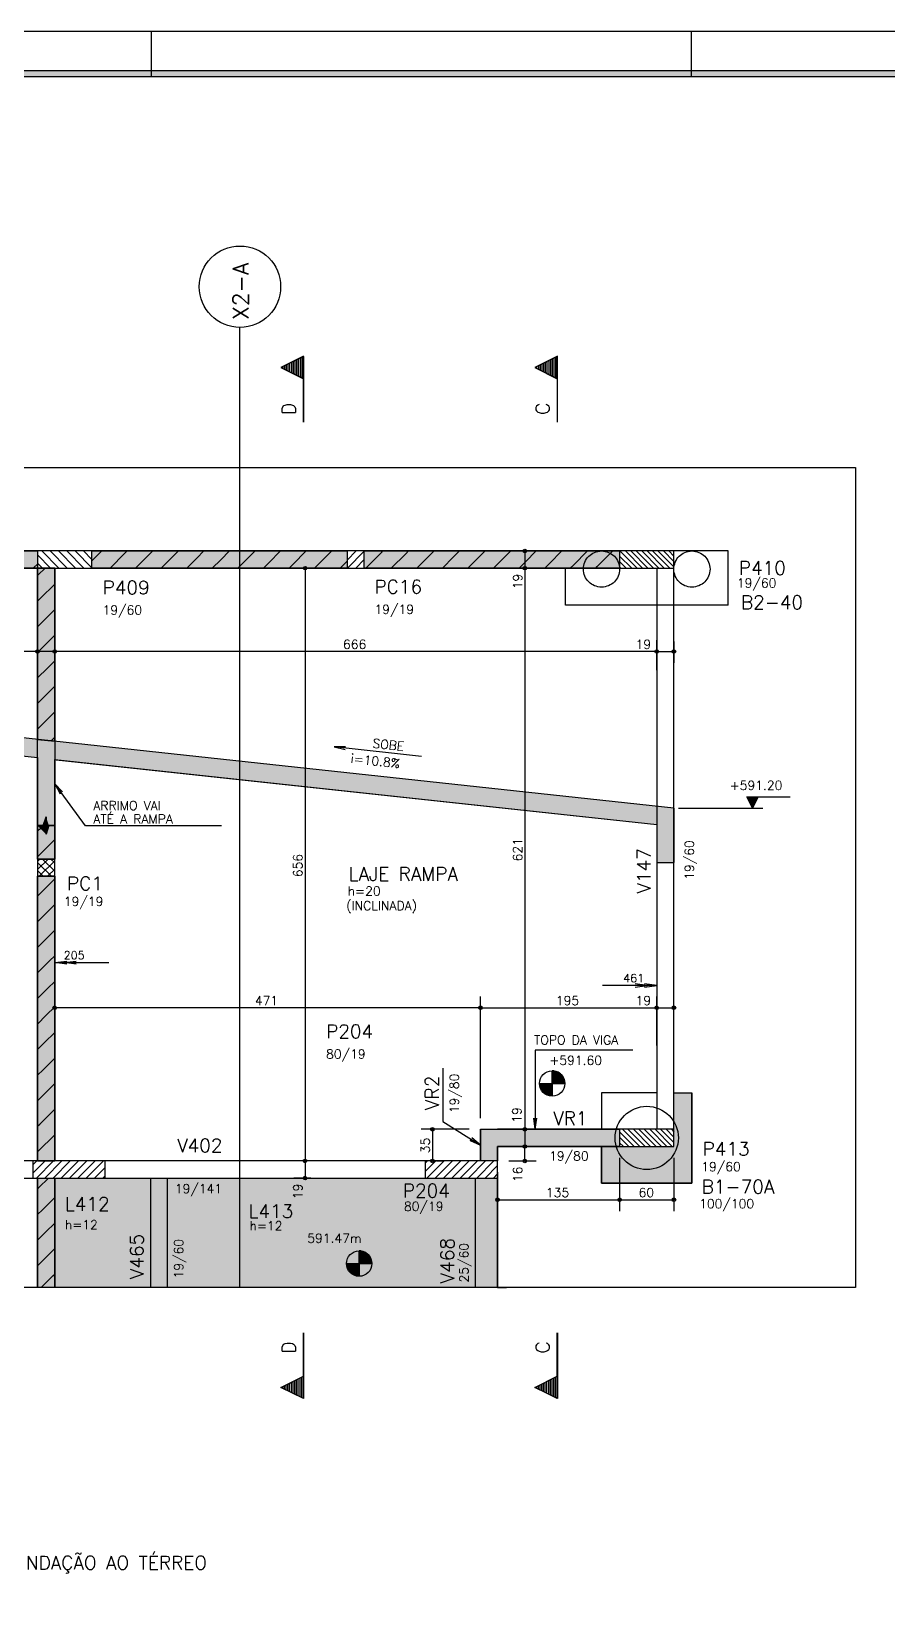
# Model space of a CAD drawing. Extents: x 0 to 119, y 0 to 84.
# Drawn here: x 18.36 to 37.29, y 49.07 to 84.1 of the extents above; entities that cross this region are included whole.
import ezdxf

# ---------------------------------------------------------------- set-up
doc = ezdxf.new("R2010")
doc.units = 0
doc.header["$LTSCALE"] = 100
doc.header["$MEASUREMENT"] = 0
for name, pattern in [('ESTILO_TQS_0001', [0.85, 0.7, -0.15]), ('ESTILO_TQS_0002', [0.3, 0.2, -0.1]), ('ESTILO_TQS_0004', [2.4, 1.5, 0.2, 0.15, -0.2, 0.15, -0.2])]:
    doc.linetypes.add(name, pattern=pattern)
for name, color, linetype in [('1', 1, 'CONTINUOUS'), ('11', 11, 'CONTINUOUS'), ('12', 12, 'CONTINUOUS'), ('13', 13, 'CONTINUOUS'), ('16', 7, 'CONTINUOUS'), ('19', 5, 'CONTINUOUS'), ('2', 2, 'CONTINUOUS'), ('20', 4, 'CONTINUOUS'), ('29', 7, 'CONTINUOUS'), ('4', 4, 'CONTINUOUS'), ('5', 5, 'CONTINUOUS'), ('6', 6, 'CONTINUOUS'), ('7', 7, 'CONTINUOUS'), ('8', 8, 'CONTINUOUS'), ('9', 9, 'CONTINUOUS')]:
    doc.layers.add(name, color=color, linetype=linetype)
doc.styles.get("Standard").update_dxf_attribs({"font": 'ROMANS.SHX'})

msp = doc.modelspace()

# ---------------------------------------------------------------- linework, layer by layer
at = {"layer": '1', "linetype": 'ESTILO_TQS_0002'}
for p, q in [((32.567648, 59.425677), (32.567648, 72.605677)), ((32.667648, 66.91349), (34.533676, 66.91349)), ((28.667648, 59.425677), (32.567648, 59.425677)), ((28.667648, 59.105677), (28.667648, 59.425677)), ((28.667648, 59.425677), (32.567648, 59.425677))]:
    msp.add_line(p, q, dxfattribs=at)
at = {"layer": '1', "linetype": 'Continuous'}
for points in [[(24.370608, 76.91291), (23.87958, 76.667397), (24.370608, 76.421882), (24.370608, 76.91291)], [(29.988078, 76.91291), (29.49705, 76.667397), (29.988078, 76.421882), (29.988078, 76.91291)], [(24.370608, 53.847751), (23.87958, 54.093264), (24.370608, 54.338779), (24.370608, 53.847751)], [(29.988078, 53.847751), (29.49705, 54.093264), (29.988078, 54.338779), (29.988078, 53.847751)]]:
    msp.add_lwpolyline(points, dxfattribs=at)
at = {"layer": '1', "linetype": 'ESTILO_TQS_0002'}
for points in [[(32.567648, 71.405677), (30.167648, 71.405677), (30.167648, 72.225677)], [(32.187648, 60.615677), (30.967648, 60.615677), (30.967648, 59.805677)]]:
    msp.add_lwpolyline(points, dxfattribs=at)
for centre, radius in [((30.967648, 72.205677), 0.4), ((32.967648, 72.205677), 0.4), ((31.967648, 59.615677), 0.7)]:
    msp.add_circle(centre, radius, dxfattribs=at)
at = {"layer": '11', "linetype": 'ESTILO_TQS_0004'}
msp.add_lwpolyline([(7.287692, 74.45715), (36.583661, 74.45715), (36.583661, 56.303511), (7.287692, 56.303511), (7.287692, 74.45715)], dxfattribs=at)
at = {"layer": '11', "linetype": 'Continuous'}
msp.add_lwpolyline([(28.287648, 59.105677), (28.287648, 59.805677), (31.367648, 59.805677), (31.367648, 59.425677), (28.667648, 59.425677), (28.667648, 59.105677), (28.287648, 59.105677)], dxfattribs=at)
for points in [[(28.667648, 59.425677), (28.667648, 59.105677), (28.287648, 59.805677)], [(28.667648, 59.425677), (28.287648, 59.805677), (31.367648, 59.805677)], [(28.287648, 59.805677), (28.667648, 59.105677), (28.287648, 59.105677)], [(28.667648, 59.425677), (31.367648, 59.805677), (31.367648, 59.425677)]]:
    msp.add_solid(points, dxfattribs=at)
at = {"layer": '12', "linetype": 'Continuous'}
for p, q in [((18.487648, 72.516995), (18.778966, 72.225677)), ((18.582814, 72.605677), (18.962814, 72.225677)), ((18.766662, 72.605677), (19.146662, 72.225677)), ((18.950509, 72.605677), (19.330509, 72.225677)), ((19.134357, 72.605677), (19.514357, 72.225677)), ((19.318205, 72.605677), (19.687648, 72.236234)), ((19.502053, 72.605677), (19.687648, 72.420082)), ((19.6859, 72.605677), (19.687648, 72.60393)), ((25.337648, 72.402675), (25.540649, 72.605677)), ((25.337648, 72.586523), (25.356801, 72.605677)), ((25.344497, 72.225677), (25.717648, 72.598827)), ((18.487648, 72.333147), (18.595118, 72.225677)), ((25.528345, 72.225677), (25.717648, 72.414979)), ((25.712193, 72.225677), (25.717648, 72.231132)), ((18.387648, 58.834155), (18.659169, 59.105677)), ((18.387648, 59.018003), (18.475321, 59.105677)), ((18.463016, 58.725677), (18.843016, 59.105677)), ((18.646864, 58.725677), (19.026864, 59.105677)), ((18.830712, 58.725677), (19.210712, 59.105677)), ((19.01456, 58.725677), (19.39456, 59.105677)), ((19.198408, 58.725677), (19.578408, 59.105677)), ((19.382255, 58.725677), (19.762255, 59.105677)), ((19.566103, 58.725677), (19.946103, 59.105677)), ((19.749951, 58.725677), (19.987648, 58.963373)), ((27.067648, 58.873311), (27.300014, 59.105677)), ((27.067648, 59.057158), (27.116166, 59.105677)), ((27.103861, 58.725677), (27.483861, 59.105677)), ((27.287709, 58.725677), (27.667709, 59.105677)), ((27.471557, 58.725677), (27.851557, 59.105677)), ((27.655405, 58.725677), (28.035405, 59.105677)), ((27.839252, 58.725677), (28.219252, 59.105677)), ((28.0231, 58.725677), (28.4031, 59.105677)), ((28.206948, 58.725677), (28.586948, 59.105677)), ((28.390796, 58.725677), (28.667648, 59.002528)), ((19.933799, 58.725677), (19.987648, 58.779526)), ((28.574643, 58.725677), (28.667648, 58.818681))]:
    msp.add_line(p, q, dxfattribs=at)
at = {"layer": '13', "linetype": 'Continuous'}
for p, q in [((18.487648, 65.552675), (18.720649, 65.785677)), ((18.487648, 65.736523), (18.536801, 65.785677)), ((18.487648, 65.714628), (18.796599, 65.405677)), ((18.487648, 65.53078), (18.612751, 65.405677)), ((18.524497, 65.405677), (18.867648, 65.748827)), ((18.600447, 65.785677), (18.867648, 65.518476)), ((18.708345, 65.405677), (18.867648, 65.564979)), ((18.784294, 65.785677), (18.867648, 65.702324))]:
    msp.add_line(p, q, dxfattribs=at)
at = {"layer": '16', "linetype": 'Continuous'}
msp.add_line((19.987648, 58.725677), (27.067648, 58.725677), dxfattribs=at)
at = {"layer": '19', "linetype": 'Continuous'}
msp.add_lwpolyline([(32.567648, 60.615677), (32.967648, 60.615677), (32.967648, 58.615677), (30.967648, 58.615677), (30.967648, 59.425677), (32.567648, 59.425677), (32.567648, 60.615677), (32.567648, 60.623799)], dxfattribs=at)
for points in [[(32.567648, 59.425677), (32.567648, 60.615677), (32.967648, 60.615677)], [(32.567648, 59.425677), (32.967648, 60.615677), (32.967648, 58.615677)], [(32.567648, 59.425677), (32.967648, 58.615677), (30.967648, 58.615677)], [(32.567648, 59.425677), (30.967648, 58.615677), (30.967648, 59.425677)]]:
    msp.add_solid(points, dxfattribs=at)
at = {"layer": '2', "linetype": 'Continuous'}
for p, q in [((21.000081, 84.099962), (21.000081, 83.099962)), ((32.950081, 84.099962), (32.950081, 83.099962)), ((28.15005, 72.605677), (28.15005, 72.605677)), ((28.40005, 72.605677), (29.52009, 72.605677)), ((29.27009, 72.605677), (29.27009, 72.225677)), ((25.087648, 72.225677), (24.157393, 72.225677)), ((24.407393, 72.225677), (24.407393, 59.105677)), ((25.337648, 72.225677), (25.337648, 72.225677)), ((28.251347, 72.225677), (28.251347, 72.225677)), ((28.501347, 72.225677), (29.52009, 72.225677)), ((29.87389, 72.225677), (29.02009, 72.225677)), ((29.27009, 72.225677), (29.27009, 59.805677)), ((30.12389, 72.225677), (30.12389, 72.225677)), ((32.567648, 70.848929), (32.567648, 70.848929)), ((18.487648, 70.246981), (18.487648, 70.630689)), ((18.487648, 70.246981), (18.487648, 70.630689)), ((18.867648, 70.193183), (18.867648, 70.630689)), ((18.867648, 70.193183), (18.867648, 70.630689)), ((32.187648, 70.630689), (32.187648, 70.630689)), ((32.187648, 69.966731), (32.187648, 70.630689)), ((32.567648, 70.598929), (32.567648, 70.130689)), ((18.487648, 70.380689), (12.567648, 70.380689)), ((18.867648, 70.380689), (18.487648, 70.380689)), ((32.187648, 70.380689), (18.867648, 70.380689)), ((32.187648, 70.380689), (32.567648, 70.380689)), ((32.187648, 70.380689), (32.187648, 70.130689)), ((18.487648, 69.996981), (18.487648, 69.996981)), ((18.487648, 69.996981), (18.487648, 69.996981)), ((18.867648, 69.943183), (18.867648, 69.943183)), ((18.867648, 69.943183), (18.867648, 69.943183)), ((32.187648, 69.716731), (32.187648, 69.716731)), ((34.182019, 67.16349), (35.142019, 67.16349)), ((34.307019, 66.91349), (34.182019, 67.16349)), ((34.420871, 67.141194), (34.193166, 67.141194)), ((34.409723, 67.118898), (34.204314, 67.118898)), ((34.398575, 67.096602), (34.215462, 67.096602)), ((34.387428, 67.074307), (34.22661, 67.074307)), ((34.37628, 67.052011), (34.237758, 67.052011)), ((34.365132, 67.029715), (34.248905, 67.029715)), ((34.353984, 67.007419), (34.260053, 67.00742)), ((34.342836, 66.985123), (34.271201, 66.985124)), ((34.331688, 66.962828), (34.282349, 66.962828)), ((34.32054, 66.940532), (34.293497, 66.940532)), ((34.307019, 66.91349), (34.432019, 67.16349)), ((18.867648, 60.545206), (18.867648, 62.745751)), ((28.287648, 60.055677), (28.287648, 62.745751)), ((28.287648, 60.055677), (28.287648, 62.745751)), ((32.187648, 61.658177), (32.187648, 62.745751)), ((32.187648, 61.658177), (32.187648, 62.745751)), ((32.567648, 62.448332), (32.567648, 62.745751)), ((28.287648, 62.495751), (18.867648, 62.495751)), ((28.287648, 62.495751), (32.187648, 62.495751)), ((32.187648, 62.495751), (32.567648, 62.495751)), ((32.567648, 62.198332), (32.567648, 62.198332)), ((32.187648, 61.408177), (32.187648, 61.408177)), ((32.187648, 61.408177), (32.187648, 61.408177)), ((29.87575, 61.10056), (29.87575, 60.53806)), ((29.87575, 60.53806), (29.87575, 61.10056)), ((29.87575, 61.086895), (29.962356, 61.086895)), ((29.87575, 61.069056), (30.005091, 61.069056)), ((29.87575, 61.051217), (30.034876, 61.051217)), ((29.87575, 61.033377), (30.05817, 61.033377)), ((29.87575, 61.015539), (30.077235, 61.015539)), ((29.87575, 60.9977), (30.093187, 60.9977)), ((29.87575, 60.979861), (30.106672, 60.979861)), ((29.87575, 60.962022), (30.118103, 60.962022)), ((29.5945, 60.81931), (30.157, 60.81931)), ((29.875749, 60.801472), (29.595188, 60.801472)), ((29.875749, 60.783633), (29.596772, 60.783633)), ((29.875749, 60.765794), (29.599637, 60.765794)), ((29.875749, 60.747955), (29.603701, 60.747955)), ((29.875749, 60.730117), (29.609018, 60.730117)), ((29.875749, 60.712277), (29.615662, 60.712277)), ((29.875749, 60.694439), (29.623741, 60.694439)), ((29.875749, 60.676599), (29.633397, 60.676599)), ((29.875749, 60.65876), (29.644827, 60.65876)), ((29.875749, 60.640921), (29.658313, 60.640921)), ((29.875749, 60.623083), (29.674265, 60.623083)), ((29.875749, 60.605243), (29.69333, 60.605243)), ((29.87575, 60.944183), (30.127759, 60.944183)), ((29.87575, 60.926344), (30.135838, 60.926344)), ((29.87575, 60.908505), (30.142482, 60.908505)), ((29.87575, 60.890666), (30.147798, 60.890666)), ((29.87575, 60.872827), (30.151861, 60.872827)), ((29.87575, 60.854988), (30.154728, 60.854988)), ((29.87575, 60.837149), (30.1564, 60.837149)), ((18.867648, 60.295206), (18.867648, 60.295206)), ((29.875749, 60.587405), (29.716623, 60.587405)), ((29.875749, 60.569566), (29.746409, 60.569566)), ((29.875749, 60.551726), (29.789145, 60.551726)), ((28.037648, 59.805677), (26.976289, 59.805677)), ((27.226289, 59.805677), (27.226289, 59.105677)), ((28.287648, 59.805677), (28.287648, 59.805677)), ((28.287648, 59.805677), (28.287648, 59.805677)), ((28.287648, 59.805677), (28.287648, 59.805677)), ((29.767648, 59.805677), (29.02009, 59.805677)), ((29.27009, 59.805677), (29.27009, 59.425677)), ((29.27009, 59.805677), (29.27009, 59.805677)), ((30.017648, 59.805677), (30.017648, 59.805677)), ((28.667648, 59.425677), (28.667648, 59.425677)), ((28.917648, 59.425677), (29.52009, 59.425677)), ((29.035486, 59.425677), (29.02009, 59.425677)), ((29.27009, 59.105677), (29.27009, 59.425677)), ((29.285486, 59.425677), (29.285486, 59.425677)), ((31.367648, 59.425677), (31.367648, 59.425677)), ((31.367648, 59.425677), (31.367648, 59.425677)), ((32.567648, 59.425677), (32.567648, 59.425677)), ((25.282669, 59.105677), (24.157393, 59.105677)), ((24.470031, 59.105677), (24.157393, 59.105677)), ((24.407393, 59.105677), (24.407393, 58.725677)), ((24.720031, 59.105677), (24.720031, 59.105677)), ((25.532669, 59.105677), (25.532669, 59.105677)), ((27.067648, 59.105677), (27.067648, 59.105677)), ((27.317648, 59.105677), (27.476289, 59.105677)), ((28.667648, 59.105677), (28.667648, 59.105677)), ((28.667648, 59.105677), (28.667648, 59.105677)), ((28.667648, 58.855677), (28.667648, 57.996874)), ((28.917648, 59.105677), (29.52009, 59.105677)), ((31.367648, 59.175677), (31.367648, 57.996874)), ((31.367648, 59.175677), (31.367648, 57.996874)), ((32.567648, 59.175677), (32.567648, 57.996874)), ((24.533934, 58.725677), (24.157393, 58.725677)), ((24.783934, 58.725677), (24.783934, 58.725677)), ((28.667648, 58.246874), (31.367648, 58.246874)), ((31.367648, 58.246874), (32.567648, 58.246874)), ((25.603978, 57.115499), (25.603978, 56.552999)), ((25.603978, 56.552999), (25.603978, 57.115499)), ((25.603978, 57.101834), (25.690583, 57.101834)), ((25.322728, 56.834249), (25.885228, 56.834249)), ((25.603977, 56.816411), (25.323416, 56.816411)), ((25.603977, 56.798572), (25.324999, 56.798572)), ((25.603977, 56.780733), (25.327865, 56.780733)), ((25.603977, 56.762894), (25.331929, 56.762894)), ((25.603978, 57.083995), (25.733318, 57.083995)), ((25.603978, 57.066156), (25.763104, 57.066156)), ((25.603978, 57.048316), (25.786397, 57.048316)), ((25.603978, 57.030478), (25.805462, 57.030478)), ((25.603978, 57.012639), (25.821415, 57.012639)), ((25.603978, 56.9948), (25.8349, 56.9948)), ((25.603978, 56.976961), (25.846331, 56.976961)), ((25.603978, 56.959122), (25.855986, 56.959122)), ((25.603978, 56.941283), (25.864065, 56.941283)), ((25.603978, 56.923444), (25.87071, 56.923444)), ((25.603978, 56.905606), (25.876026, 56.905606)), ((25.603978, 56.887766), (25.880089, 56.887766)), ((25.603978, 56.869927), (25.882956, 56.869927)), ((25.603978, 56.852088), (25.884628, 56.852088)), ((25.603977, 56.745056), (25.337245, 56.745056)), ((25.603977, 56.727216), (25.343889, 56.727216)), ((25.603977, 56.709378), (25.351968, 56.709378)), ((25.603977, 56.691538), (25.361624, 56.691538)), ((25.603977, 56.673699), (25.373055, 56.673699)), ((25.603977, 56.65586), (25.386541, 56.65586)), ((25.603977, 56.638022), (25.402493, 56.638022)), ((25.603977, 56.620182), (25.421558, 56.620182)), ((25.603977, 56.602344), (25.444851, 56.602344)), ((25.603977, 56.584505), (25.474636, 56.584505)), ((25.603977, 56.566666), (25.517373, 56.566666))]:
    msp.add_line(p, q, dxfattribs=at)
for points in [[(0.000081, -0.000038), (118.900081, -0.000038), (118.900081, 84.099962), (0.000081, 84.099962), (0.000081, -0.000038)], [(117.900081, 0.999962), (117.900081, 0.859962), (2.360081, 0.859962), (2.360081, 83.239962), (117.900081, 83.239962), (117.900081, 83.099962), (2.500081, 83.099962), (2.500081, 0.999962), (117.900081, 0.999962)], [(117.900081, 0.999962), (117.900081, 0.859962), (2.360081, 0.859962), (2.360081, 83.239962), (117.900081, 83.239962), (117.900081, 83.099962), (2.500081, 83.099962), (2.500081, 0.999962), (117.900081, 0.999962)], [(2.500081, 0.999962), (117.900081, 0.999962), (117.900081, 83.099962), (2.500081, 83.099962), (2.500081, 0.999962)], [(26.980668, 68.059751), (25.054075, 68.267826), (25.304007, 68.273654), (25.054075, 68.267826), (25.296999, 68.208768)], [(22.558408, 66.524657), (19.546807, 66.524657), (18.867648, 67.45276), (19.040354, 67.272005), (18.867648, 67.45276), (18.987687, 67.233464)], [(34.432019, 67.16349), (34.307019, 66.91349), (34.182019, 67.16349), (34.432019, 67.16349)], [(31.660931, 61.557072), (29.500419, 61.557072), (29.500419, 59.805677), (29.467787, 60.053538), (29.500419, 59.805677), (29.53305, 60.053538)], [(27.457677, 61.157859), (27.457677, 59.981387), (28.287648, 59.455677), (28.060796, 59.56074), (28.287648, 59.455677), (28.095718, 59.615873)], [(29.87575, 61.10056), (29.87575, 60.81931), (30.157, 60.81931), (30.1564, 60.837149), (30.154728, 60.854988), (30.151861, 60.872827), (30.147798, 60.890666), (30.142482, 60.908505), (30.135838, 60.926344), (30.127759, 60.944183), (30.118103, 60.962022), (30.106521, 60.979861), (30.092987, 60.9977), (30.077082, 61.015539), (30.057989, 61.033377), (30.034687, 61.051217), (30.004798, 61.069056), (29.961965, 61.086895), (29.930049, 61.095269), (29.909794, 61.098492), (29.889403, 61.100229), (29.87575, 61.10056)], [(25.603978, 57.115499), (25.603978, 56.834249), (25.885228, 56.834249), (25.884628, 56.852088), (25.882956, 56.869927), (25.880089, 56.887766), (25.876026, 56.905606), (25.87071, 56.923444), (25.864065, 56.941283), (25.855986, 56.959122), (25.846331, 56.976961), (25.834749, 56.9948), (25.821214, 57.012639), (25.805309, 57.030478), (25.786216, 57.048316), (25.762914, 57.066156), (25.733026, 57.083995), (25.690193, 57.101834), (25.658276, 57.110208), (25.638022, 57.113431), (25.61763, 57.115168), (25.603978, 57.115499)]]:
    msp.add_lwpolyline(points, dxfattribs=at)
for centre, radius in [((29.27009, 72.605677), 0.04), ((29.27009, 72.605677), 0.02), ((24.407393, 72.225677), 0.04), ((24.407393, 72.225677), 0.02), ((29.27009, 72.225677), 0.04), ((29.27009, 72.225677), 0.04), ((29.27009, 72.225677), 0.02), ((29.27009, 72.225677), 0.02), ((18.487648, 70.380689), 0.04), ((18.487648, 70.380689), 0.04), ((18.867648, 70.380689), 0.04), ((18.867648, 70.380689), 0.04), ((32.187648, 70.380689), 0.04), ((32.187648, 70.380689), 0.04), ((32.567648, 70.380689), 0.04), ((18.487648, 70.380689), 0.02), ((18.487648, 70.380689), 0.02), ((18.867648, 70.380689), 0.02), ((18.867648, 70.380689), 0.02), ((32.187648, 70.380689), 0.02), ((32.187648, 70.380689), 0.02), ((32.567648, 70.380689), 0.02), ((18.867648, 62.495751), 0.04), ((18.867648, 62.495751), 0.02), ((28.287648, 62.495751), 0.04), ((28.287648, 62.495751), 0.04), ((28.287648, 62.495751), 0.02), ((28.287648, 62.495751), 0.02), ((32.187648, 62.495751), 0.04), ((32.187648, 62.495751), 0.04), ((32.187648, 62.495751), 0.02), ((32.187648, 62.495751), 0.02), ((32.567648, 62.495751), 0.04), ((32.567648, 62.495751), 0.02), ((29.87575, 60.81931), 0.28125), ((27.226289, 59.805677), 0.04), ((27.226289, 59.805677), 0.02), ((29.27009, 59.805677), 0.04), ((29.27009, 59.805677), 0.04), ((29.27009, 59.805677), 0.02), ((29.27009, 59.805677), 0.02), ((29.27009, 59.425677), 0.04), ((29.27009, 59.425677), 0.04), ((29.27009, 59.425677), 0.02), ((29.27009, 59.425677), 0.02), ((24.407393, 59.105677), 0.04), ((24.407393, 59.105677), 0.04), ((24.407393, 59.105677), 0.02), ((24.407393, 59.105677), 0.02), ((27.226289, 59.105677), 0.04), ((27.226289, 59.105677), 0.02), ((29.27009, 59.105677), 0.04), ((29.27009, 59.105677), 0.02), ((24.407393, 58.725677), 0.04), ((24.407393, 58.725677), 0.02), ((28.667648, 58.246874), 0.04), ((28.667648, 58.246874), 0.02), ((31.367648, 58.246874), 0.04), ((31.367648, 58.246874), 0.04), ((31.367648, 58.246874), 0.02), ((31.367648, 58.246874), 0.02), ((32.567648, 58.246874), 0.04), ((32.567648, 58.246874), 0.02), ((25.603978, 56.834249), 0.28125)]:
    msp.add_circle(centre, radius, dxfattribs=at)
for points in [[(2.500081, 83.099962), (2.360081, 83.239962), (117.900081, 83.239962)], [(117.900081, 83.239962), (117.900081, 83.099962), (2.500081, 83.099962)]]:
    msp.add_solid(points, dxfattribs=at)
at = {"layer": '20', "linetype": 'ESTILO_TQS_0001'}
for p, q in [((19.087648, 72.415677), (19.087648, 72.415677)), ((19.087648, 72.415677), (19.087648, 72.415677)), ((19.087648, 72.415677), (19.087648, 72.415677)), ((19.087648, 72.415677), (19.087648, 72.415677)), ((25.527648, 72.415677), (25.527648, 72.415677)), ((25.527648, 72.415677), (25.527648, 72.415677)), ((25.527648, 72.415677), (25.527648, 72.415677)), ((25.527648, 72.415677), (25.527648, 72.415677)), ((31.967648, 72.415677), (31.967648, 72.415677)), ((31.967648, 72.415677), (31.967648, 72.415677)), ((31.967648, 72.415677), (31.967648, 72.415677)), ((31.967648, 72.415677), (31.967648, 72.415677)), ((18.677648, 65.595677), (18.677648, 65.595677)), ((18.677648, 65.595677), (18.677648, 65.595677)), ((18.677648, 65.595677), (18.677648, 65.595677)), ((18.677648, 65.595677), (18.677648, 65.595677)), ((31.967648, 59.615677), (31.967648, 59.615677)), ((31.967648, 59.615677), (31.967648, 59.615677)), ((31.967648, 59.615677), (31.967648, 59.615677)), ((31.967648, 59.615677), (31.967648, 59.615677)), ((19.187648, 58.915677), (19.187648, 58.915677)), ((19.187648, 58.915677), (19.187648, 58.915677)), ((19.187648, 58.915677), (19.187648, 58.915677)), ((19.187648, 58.915677), (19.187648, 58.915677)), ((27.867648, 58.915677), (27.867648, 58.915677)), ((27.867648, 58.915677), (27.867648, 58.915677)), ((27.867648, 58.915677), (27.867648, 58.915677)), ((27.867648, 58.915677), (27.867648, 58.915677)), ((27.867648, 58.915677), (27.867648, 58.915677)), ((27.867648, 58.915677), (27.867648, 58.915677)), ((27.867648, 58.915677), (27.867648, 58.915677)), ((27.867648, 58.915677), (27.867648, 58.915677))]:
    msp.add_line(p, q, dxfattribs=at)
at = {"layer": '20', "linetype": 'Continuous'}
msp.add_lwpolyline([(18.867648, 58.725677), (28.667648, 58.725677), (28.667648, 56.303511), (18.867648, 56.303511), (18.867648, 58.725677)], dxfattribs=at)
for points in [[(18.867648, 58.725677), (28.667648, 58.725677), (28.667648, 56.303511)], [(18.867648, 58.725677), (28.667648, 56.303511), (18.867648, 56.303511)], [(18.867648, 58.725677), (18.867648, 56.303511), (18.867648, 58.725677)]]:
    msp.add_solid(points, dxfattribs=at)
at = {"layer": '29', "linetype": 'Continuous'}
for p, q in [((19.687648, 72.386143), (19.893347, 72.591842)), ((19.893347, 72.591842), (19.907181, 72.605677)), ((20.092867, 72.225677), (20.423384, 72.556193)), ((20.423384, 72.556193), (20.472867, 72.605677)), ((20.658552, 72.225677), (20.953421, 72.520545)), ((20.953421, 72.520545), (21.038552, 72.605677)), ((21.483458, 72.484896), (21.604238, 72.605677)), ((22.013495, 72.449248), (22.169923, 72.605677)), ((22.543531, 72.413599), (22.735609, 72.605677)), ((23.073568, 72.377951), (23.301294, 72.605677)), ((23.603605, 72.342302), (23.866979, 72.605677)), ((24.133642, 72.306654), (24.432665, 72.605677)), ((24.663679, 72.271005), (24.99835, 72.605677)), ((25.749721, 72.225677), (26.103753, 72.579708)), ((26.103753, 72.579708), (26.129721, 72.605677)), ((26.315407, 72.225677), (26.63379, 72.54406)), ((26.63379, 72.54406), (26.695407, 72.605677)), ((27.163827, 72.508411), (27.261092, 72.605677)), ((27.693864, 72.472763), (27.826777, 72.605677)), ((28.223901, 72.437114), (28.392463, 72.605677)), ((28.753938, 72.401466), (28.958148, 72.605677)), ((29.283975, 72.365817), (29.523834, 72.605677)), ((29.814011, 72.330169), (30.089519, 72.605677)), ((30.344048, 72.29452), (30.655205, 72.605677)), ((30.874085, 72.258872), (31.22089, 72.605677)), ((18.395811, 72.225677), (18.40135, 72.231216)), ((18.40135, 72.231216), (18.487648, 72.317514)), ((18.502651, 72.07435), (18.653978, 72.225677)), ((21.224238, 72.225677), (21.483458, 72.484896)), ((21.789923, 72.225677), (22.013495, 72.449248)), ((22.355609, 72.225677), (22.543531, 72.413599)), ((22.921294, 72.225677), (23.073568, 72.377951)), ((23.486979, 72.225677), (23.603605, 72.342302)), ((24.052665, 72.225677), (24.133642, 72.306654)), ((24.61835, 72.225677), (24.663679, 72.271005)), ((25.184036, 72.225677), (25.193716, 72.235357)), ((25.193716, 72.235357), (25.337648, 72.379288)), ((26.881092, 72.225677), (27.163827, 72.508411)), ((27.446777, 72.225677), (27.693864, 72.472763)), ((28.012463, 72.225677), (28.223901, 72.437114)), ((28.578148, 72.225677), (28.753938, 72.401466)), ((29.143834, 72.225677), (29.283975, 72.365817)), ((29.709519, 72.225677), (29.814011, 72.330169)), ((30.275205, 72.225677), (30.344048, 72.29452)), ((30.84089, 72.225677), (30.874085, 72.258872)), ((18.487648, 72.059347), (18.502651, 72.07435)), ((18.55368, 71.559693), (18.867648, 71.873661)), ((18.487648, 71.493661), (18.55368, 71.559693)), ((18.604708, 71.045036), (18.867648, 71.307976)), ((18.487648, 70.927976), (18.604708, 71.045036)), ((18.487648, 70.36229), (18.655736, 70.530379)), ((18.655736, 70.530379), (18.867648, 70.74229)), ((18.706764, 70.015721), (18.867648, 70.176605)), ((18.487648, 69.796605), (18.706764, 70.015721)), ((18.487648, 69.230919), (18.757792, 69.501064)), ((18.757792, 69.501064), (18.867648, 69.610919)), ((18.80882, 68.986407), (18.867648, 69.045234)), ((18.487648, 68.665234), (18.80882, 68.986407)), ((18.789618, 68.401519), (18.859849, 68.47175)), ((18.859849, 68.47175), (18.867648, 68.479549)), ((18.614367, 66.529212), (18.677648, 66.592492)), ((18.487648, 66.402492), (18.530554, 66.445398)), ((18.530554, 66.445398), (18.551086, 66.465931)), ((18.551086, 66.465931), (18.614367, 66.529212)), ((18.804904, 66.154063), (18.867648, 66.216807)), ((18.487648, 65.836807), (18.721852, 66.071011)), ((18.721852, 66.071011), (18.757502, 66.106661)), ((18.757502, 66.106661), (18.804904, 66.154063)), ((18.487648, 64.963603), (18.863663, 65.339619)), ((18.863663, 65.339619), (18.867648, 65.343603)), ((18.487648, 64.397918), (18.827352, 64.737622)), ((18.827352, 64.737622), (18.867648, 64.777918)), ((18.487648, 63.832232), (18.791041, 64.135626)), ((18.791041, 64.135626), (18.867648, 64.212232)), ((18.487648, 63.266547), (18.75473, 63.53363)), ((18.75473, 63.53363), (18.867648, 63.646547)), ((18.71842, 62.931633), (18.867648, 63.080861)), ((18.487648, 62.700861), (18.71842, 62.931633)), ((18.682109, 62.329637), (18.867648, 62.515176)), ((18.487648, 62.135176), (18.682109, 62.329637)), ((18.487648, 61.56949), (18.645798, 61.727641)), ((18.645798, 61.727641), (18.867648, 61.94949)), ((18.609487, 61.125644), (18.867648, 61.383805)), ((18.487648, 61.003805), (18.609487, 61.125644)), ((18.573176, 60.523648), (18.867648, 60.81812)), ((18.487648, 60.43812), (18.573176, 60.523648)), ((18.536865, 59.921652), (18.867648, 60.252434)), ((18.487648, 59.872434), (18.536865, 59.921652)), ((18.500554, 59.319655), (18.867648, 59.686749)), ((18.487648, 59.306749), (18.500554, 59.319655)), ((18.852261, 59.105677), (18.867648, 59.121063)), ((18.487648, 58.482896), (18.520571, 58.51582)), ((18.520571, 58.51582), (18.730428, 58.725677)), ((18.597283, 58.026846), (18.867648, 58.297211)), ((18.487648, 57.917211), (18.597283, 58.026846)), ((18.487648, 57.351525), (18.673995, 57.537873)), ((18.673995, 57.537873), (18.867648, 57.731525)), ((18.750708, 57.0489), (18.867648, 57.16584)), ((18.487648, 56.78584), (18.750708, 57.0489)), ((18.571004, 56.303511), (18.82742, 56.559927)), ((18.82742, 56.559927), (18.867648, 56.600155))]:
    msp.add_line(p, q, dxfattribs=at)
for points in [[(12.567648, 72.605677), (18.487648, 72.605677), (18.487648, 72.225677), (12.567648, 72.225677), (12.567648, 72.605677)], [(19.687648, 72.605677), (25.337648, 72.605677), (25.337648, 72.225677), (19.687648, 72.225677), (19.687648, 72.605677)], [(25.717648, 72.605677), (31.367648, 72.605677), (31.367648, 72.225677), (25.717648, 72.225677), (25.717648, 72.605677)], [(18.487648, 72.225677), (18.487648, 68.434133), (18.867648, 68.393092), (18.867648, 72.225677), (18.487648, 72.225677)], [(18.487648, 66.529369), (18.487648, 65.785677), (18.867648, 65.785677), (18.867648, 66.529369), (18.740981, 66.529369), (18.677648, 66.339369), (18.677648, 66.719369), (18.614314, 66.529369), (18.487648, 66.529369)], [(18.487648, 59.105677), (18.867648, 59.105677), (18.867648, 65.405677), (18.487648, 65.405677), (18.487648, 59.105677)], [(18.487648, 58.725677), (18.867648, 58.725677), (18.867648, 56.303511), (18.487648, 56.303511), (18.487648, 58.725677)]]:
    msp.add_lwpolyline(points, dxfattribs=at)
for points in [[(12.567648, 72.605677), (18.487648, 72.605677), (18.487648, 72.225677)], [(12.567648, 72.605677), (18.487648, 72.225677), (12.567648, 72.225677)], [(19.687648, 72.605677), (25.337648, 72.605677), (25.337648, 72.225677)], [(19.687648, 72.605677), (25.337648, 72.225677), (19.687648, 72.225677)], [(19.687648, 72.605677), (19.687648, 72.225677), (19.687648, 72.605677)], [(25.717648, 72.605677), (31.367648, 72.605677), (31.367648, 72.225677)], [(25.717648, 72.605677), (31.367648, 72.225677), (25.717648, 72.225677)], [(25.717648, 72.605677), (25.717648, 72.225677), (25.717648, 72.605677)], [(18.487648, 72.225677), (18.487648, 68.434133), (18.867648, 68.393092)], [(18.487648, 72.225677), (18.867648, 68.393092), (18.867648, 72.225677)], [(18.487648, 72.225677), (18.867648, 72.225677), (18.487648, 72.225677)], [(18.677648, 66.339369), (18.677648, 66.719369), (18.614314, 66.529369)], [(18.677648, 66.339369), (18.614314, 66.529369), (18.487648, 66.529369)], [(18.677648, 66.339369), (18.487648, 66.529369), (18.867648, 65.785677)], [(18.867648, 65.785677), (18.487648, 66.529369), (18.487648, 65.785677)], [(18.677648, 66.339369), (18.867648, 65.785677), (18.740981, 66.529369)], [(18.740981, 66.529369), (18.867648, 65.785677), (18.867648, 66.529369)], [(18.487648, 59.105677), (18.867648, 59.105677), (18.867648, 65.405677)], [(18.487648, 59.105677), (18.867648, 65.405677), (18.487648, 65.405677)], [(18.487648, 59.105677), (18.487648, 65.405677), (18.487648, 59.105677)], [(18.487648, 58.725677), (18.867648, 58.725677), (18.867648, 56.303511)], [(18.487648, 58.725677), (18.867648, 56.303511), (18.487648, 56.303511)], [(18.487648, 58.725677), (18.487648, 56.303511), (18.487648, 58.725677)]]:
    msp.add_solid(points, dxfattribs=at)
at = {"layer": '4', "linetype": 'Continuous'}
for p, q in [((18.487648, 68.43413), (18.487648, 72.225677)), ((18.867648, 72.225677), (18.867648, 68.393092)), ((18.487648, 65.785677), (18.487648, 68.434133)), ((18.867648, 68.393082), (18.867648, 65.785677)), ((18.487648, 59.105677), (18.487648, 65.405677)), ((18.867648, 65.405677), (18.867648, 59.105677)), ((28.667648, 59.105677), (28.667648, 59.425677))]:
    msp.add_line(p, q, dxfattribs=at)
for points in [[(18.487648, 72.605677), (12.567648, 72.605677)], [(25.337648, 72.605677), (19.687648, 72.605677)], [(31.367648, 72.605677), (25.717648, 72.605677)], [(12.567648, 72.225677), (18.487648, 72.225677)], [(19.687648, 72.225677), (25.337648, 72.225677)], [(25.717648, 72.225677), (31.367648, 72.225677)], [(32.187648, 72.225677), (32.187648, 59.805677)], [(32.567648, 59.805677), (32.567648, 72.225677)], [(28.287648, 59.805677), (28.287648, 59.105677)], [(28.287648, 59.805677), (28.667648, 59.805677)], [(31.367648, 59.805677), (28.667648, 59.805677)], [(28.667648, 59.425677), (31.367648, 59.425677)], [(18.387648, 59.105677), (12.867648, 59.105677)], [(27.067648, 59.105677), (19.987648, 59.105677)], [(12.867648, 58.725677), (18.387648, 58.725677)], [(18.487648, 58.725677), (18.487648, 56.303511)], [(18.867648, 56.303511), (18.867648, 58.725677)], [(20.987648, 58.725677), (20.987648, 56.303511)], [(20.987648, 58.725677), (21.367648, 58.725677)], [(21.367648, 56.303511), (21.367648, 58.725677)], [(21.367648, 58.725677), (27.067648, 58.725677)], [(28.167648, 58.725677), (28.167648, 56.303511)], [(28.667648, 56.303511), (28.667648, 58.725677)]]:
    msp.add_lwpolyline(points, dxfattribs=at)
at = {"layer": '5', "linetype": 'Continuous'}
for p, q in [((24.372695, 76.916296), (23.874897, 76.667397)), ((24.370609, 76.912911), (23.879579, 76.667397)), ((23.989774, 76.722493), (23.989774, 76.612301)), ((24.028066, 76.741638), (24.028066, 76.593155)), ((24.066358, 76.760783), (24.066358, 76.574009)), ((24.104877, 76.780044), (24.104652, 76.554862)), ((24.142942, 76.799074), (24.142942, 76.535717)), ((24.181234, 76.81822), (24.181234, 76.516571)), ((24.219527, 76.837368), (24.219527, 76.497424)), ((24.257819, 76.856514), (24.257819, 76.478278)), ((24.296111, 76.87566), (24.296111, 76.459131)), ((24.334403, 76.894807), (24.334403, 76.439985)), ((24.370608, 76.912911), (24.370608, 75.45715)), ((24.372695, 75.45715), (24.372695, 76.916296)), ((29.990165, 76.916296), (29.492366, 76.667397)), ((29.988079, 76.912911), (29.497049, 76.667397)), ((29.607244, 76.722493), (29.607244, 76.612301)), ((29.645535, 76.741638), (29.645535, 76.593155)), ((29.683828, 76.760783), (29.683828, 76.574009)), ((29.722346, 76.780044), (29.722122, 76.554862)), ((29.760412, 76.799074), (29.760412, 76.535717)), ((29.798703, 76.81822), (29.798703, 76.516571)), ((29.836997, 76.837368), (29.836997, 76.497424)), ((29.875289, 76.856514), (29.875289, 76.478278)), ((29.913581, 76.87566), (29.913581, 76.459131)), ((29.951873, 76.894807), (29.951873, 76.439985)), ((29.988078, 76.912911), (29.988078, 75.45715)), ((29.990165, 75.45715), (29.990165, 76.916296)), ((23.874897, 76.667397), (24.370609, 76.419541)), ((23.87958, 76.667397), (24.370608, 76.421882)), ((23.913188, 76.684201), (23.913188, 76.650593)), ((23.951481, 76.703347), (23.951481, 76.631447)), ((29.492366, 76.667397), (29.988079, 76.419541)), ((29.49705, 76.667397), (29.988078, 76.421882)), ((29.530658, 76.684201), (29.530658, 76.650593)), ((29.56895, 76.703347), (29.56895, 76.631447)), ((24.370608, 53.84775), (24.370608, 55.303511)), ((24.372695, 55.303511), (24.372695, 53.844365)), ((29.988078, 53.84775), (29.988078, 55.303511)), ((29.990165, 55.303511), (29.990165, 53.844365)), ((23.874897, 54.093264), (24.370609, 54.34112)), ((23.87958, 54.093264), (24.370608, 54.338779)), ((24.296111, 53.885001), (24.296111, 54.30153)), ((24.334403, 53.865854), (24.334403, 54.320676)), ((29.492366, 54.093264), (29.988079, 54.34112)), ((29.49705, 54.093264), (29.988078, 54.338779)), ((29.913581, 53.885001), (29.913581, 54.30153)), ((29.951873, 53.865854), (29.951873, 54.320676)), ((24.372695, 53.844365), (23.874897, 54.093264)), ((24.370609, 53.84775), (23.879579, 54.093264)), ((23.913188, 54.07646), (23.913188, 54.110068)), ((23.951481, 54.057314), (23.951481, 54.129214)), ((23.989774, 54.038168), (23.989774, 54.14836)), ((24.028066, 54.019022), (24.028066, 54.167506)), ((24.066358, 53.999878), (24.066358, 54.186652)), ((24.104877, 53.980617), (24.104652, 54.205799)), ((24.142942, 53.961587), (24.142942, 54.224943)), ((24.181234, 53.942441), (24.181234, 54.244089)), ((24.219527, 53.923293), (24.219527, 54.263237)), ((24.257819, 53.904147), (24.257819, 54.282383)), ((29.990165, 53.844365), (29.492366, 54.093264)), ((29.988079, 53.84775), (29.497049, 54.093264)), ((29.530658, 54.07646), (29.530658, 54.110068)), ((29.56895, 54.057314), (29.56895, 54.129214)), ((29.607244, 54.038168), (29.607244, 54.14836)), ((29.645535, 54.019022), (29.645535, 54.167506)), ((29.683828, 53.999878), (29.683828, 54.186652)), ((29.722346, 53.980617), (29.722122, 54.205799)), ((29.760412, 53.961587), (29.760412, 54.224943)), ((29.798703, 53.942441), (29.798703, 54.244089)), ((29.836997, 53.923293), (29.836997, 54.263237)), ((29.875289, 53.904147), (29.875289, 54.282383))]:
    msp.add_line(p, q, dxfattribs=at)
at = {"layer": '6', "linetype": 'Continuous'}
msp.add_line((22.967692, 56.303511), (22.967692, 77.555679), dxfattribs=at)
for points in [[(18.867648, 67.990763), (32.187648, 66.552203), (32.187648, 65.71349), (32.567648, 65.71349), (32.567648, 66.91349), (32.567648, 65.71349), (32.567648, 66.91349), (12.567648, 69.07349), (7.287692, 69.07349), (7.287692, 68.83349), (12.187648, 68.83349), (12.187648, 67.87349), (12.567648, 67.87349), (12.567648, 68.671164), (18.487648, 68.031796), (18.487648, 66.529369), (18.614314, 66.529369), (18.677648, 66.719369), (18.677648, 66.339369), (18.740981, 66.529369), (18.867648, 66.529369), (18.867648, 67.990763)], [(18.903732, 67.986859), (32.187648, 66.552203), (32.187648, 65.71349), (32.567648, 65.71349), (32.567648, 66.91349), (32.567648, 65.71349), (32.567648, 66.91349), (12.567648, 69.07349), (7.287692, 69.07349), (7.287692, 68.83349), (12.187648, 68.83349), (12.187648, 67.87349), (12.567648, 67.87349), (12.567648, 68.671164), (18.487648, 68.031796), (18.487648, 66.529369), (18.614314, 66.529369), (18.677648, 66.719369), (18.677648, 66.339369), (18.740981, 66.529369), (18.867648, 66.529369), (18.867648, 67.990763)]]:
    msp.add_lwpolyline(points, dxfattribs=at)
msp.add_circle((22.967692, 78.455679), 0.9, dxfattribs=at)
for points in [[(12.567648, 68.671164), (18.487648, 68.031796), (12.567648, 69.07349)], [(12.567648, 69.07349), (18.487648, 68.031796), (32.567648, 66.91349)], [(32.567648, 66.91349), (18.487648, 68.031796), (18.867648, 67.990763)], [(18.867648, 67.990763), (18.487648, 68.031796), (18.614314, 66.529369)], [(18.487648, 68.031796), (18.487648, 66.529369), (18.614314, 66.529369)], [(18.867648, 67.990763), (18.614314, 66.529369), (18.677648, 66.719369)], [(18.867648, 67.990763), (18.677648, 66.719369), (18.740981, 66.529369)], [(18.867648, 67.990763), (18.740981, 66.529369), (18.867648, 66.529369)], [(32.187648, 66.552203), (32.567648, 66.91349), (18.867648, 67.990763)], [(32.567648, 65.71349), (32.567648, 66.91349), (32.187648, 66.552203)], [(18.677648, 66.719369), (18.677648, 66.339369), (18.740981, 66.529369)], [(32.187648, 65.71349), (32.567648, 65.71349), (32.187648, 66.552203)]]:
    msp.add_solid(points, dxfattribs=at)
at = {"layer": '7', "linetype": 'Continuous'}
for p, q in [((31.374376, 72.605677), (31.754376, 72.225677)), ((31.494584, 72.605677), (31.874584, 72.225677)), ((31.614792, 72.605677), (31.994792, 72.225677)), ((31.735, 72.605677), (32.115, 72.225677)), ((31.855208, 72.605677), (32.235208, 72.225677)), ((31.975416, 72.605677), (32.355416, 72.225677)), ((32.095624, 72.605677), (32.475624, 72.225677)), ((32.215833, 72.605677), (32.567648, 72.253862)), ((32.336041, 72.605677), (32.567648, 72.37407)), ((32.456249, 72.605677), (32.567648, 72.494278)), ((33.767648, 72.605677), (32.567648, 72.605677)), ((33.767648, 71.405677), (33.767648, 72.605677)), ((31.367648, 72.492196), (31.634167, 72.225677)), ((31.367648, 72.371988), (31.513959, 72.225677)), ((31.367648, 72.25178), (31.393751, 72.225677)), ((33.767648, 71.405677), (32.567648, 71.405677)), ((32.567648, 60.615677), (32.967648, 60.615677)), ((32.967648, 58.615677), (32.967648, 60.615677)), ((31.367648, 59.750132), (31.692103, 59.425677)), ((31.367648, 59.629924), (31.571895, 59.425677)), ((31.432311, 59.805677), (31.812311, 59.425677)), ((31.55252, 59.805677), (31.93252, 59.425677)), ((31.672728, 59.805677), (32.052728, 59.425677)), ((31.792936, 59.805677), (32.172936, 59.425677)), ((31.913144, 59.805677), (32.293144, 59.425677)), ((32.033352, 59.805677), (32.413352, 59.425677)), ((32.15356, 59.805677), (32.53356, 59.425677)), ((32.273768, 59.805677), (32.567648, 59.511798)), ((32.393977, 59.805677), (32.567648, 59.632006)), ((32.514185, 59.805677), (32.567648, 59.752214)), ((30.967648, 59.425677), (30.967648, 58.615677)), ((31.367648, 59.509716), (31.451687, 59.425677)), ((30.967648, 58.615677), (32.967648, 58.615677)), ((28.667648, 56.303511), (28.867648, 56.303511))]:
    msp.add_line(p, q, dxfattribs=at)
for points in [[(32.567648, 72.225677), (32.567648, 72.605677), (31.367648, 72.605677), (31.367648, 72.225677), (32.567648, 72.225677)], [(32.567648, 59.425677), (32.567648, 59.805677), (31.367648, 59.805677), (31.367648, 59.425677), (32.567648, 59.425677)]]:
    msp.add_lwpolyline(points, dxfattribs=at)
at = {"layer": '8', "linetype": 'Continuous'}
for p, q in [((18.867648, 63.494191), (20.067648, 63.494191)), ((32.187648, 62.98802), (30.987648, 62.98802))]:
    msp.add_line(p, q, dxfattribs=at)
for points in [[(19.687648, 72.225677), (19.687648, 72.605677), (18.487648, 72.605677), (18.487648, 72.225677), (19.687648, 72.225677)], [(25.337648, 72.225677), (25.717648, 72.225677), (25.717648, 72.605677), (25.337648, 72.605677), (25.337648, 72.225677)], [(19.134148, 63.459105), (18.867648, 63.494191), (19.134148, 63.529276)], [(19.34392, 63.459105), (19.07742, 63.494191), (19.34392, 63.529276)], [(31.711375, 62.952934), (31.977876, 62.98802), (31.711375, 63.023106)], [(31.921147, 62.952934), (32.187648, 62.98802), (31.921147, 63.023106)], [(18.387648, 58.725677), (19.987648, 58.725677), (19.987648, 59.105677), (18.387648, 59.105677), (18.387648, 58.725677)], [(27.067648, 58.725677), (28.667648, 58.725677), (28.667648, 59.105677), (27.067648, 59.105677), (27.067648, 58.725677)]]:
    msp.add_lwpolyline(points, dxfattribs=at)
at = {"layer": '9', "linetype": 'Continuous'}
msp.add_lwpolyline([(18.487648, 65.405677), (18.867648, 65.405677), (18.867648, 65.785677), (18.487648, 65.785677), (18.487648, 65.405677)], dxfattribs=at)

# ---------------------------------------------------------------- texts
at = {"layer": '2', "linetype": 'Continuous'}
for s, rotation, p in [('19', 90, (29.21009, 71.75901)), ('SOBE', -6.164, (25.892503, 68.253948)), ('i=10.8%', -6.164, (25.406019, 67.917461)), ('656', 90, (24.347393, 65.385677)), ('621', 90, (29.21009, 65.735677)), ('19/60', 90, (33.008569, 65.326834)), ('19/80', 90, (27.809782, 60.161915)), ('19', 90, (29.192795, 59.953018)), ('35', 90, (27.166289, 59.275677)), ('19/80', 360, (29.806526, 59.115557)), ('16', 90, (29.21009, 58.63901)), ('19/141', 360, (21.525561, 58.394058)), ('19', 90, (24.347393, 58.25901)), ('19/60', 90, (21.709984, 56.505117)), ('25/60', 90, (28.021821, 56.415054))]:
    msp.add_text(s, height=0.2, rotation=rotation, dxfattribs=at).set_placement(p)
for s, p in [('19/60', (33.962118, 71.79659)), ('19/60', (19.928114, 71.19819)), ('19/19', (25.942648, 71.213177)), ('666', (25.247648, 70.440689)), ('19', (31.720981, 70.440689)), ('+591.20', (33.802108, 67.318517)), ('ARRIMO VAI', (19.724669, 66.87206)), ('ATÉ A RAMPA', (19.724669, 66.57206)), ('h=20', (25.351158, 64.978886)), ('19/19', (19.07, 64.74857)), ('(INCLINADA)', (25.316177, 64.656972)), ('471', (23.297648, 62.555751)), ('195', (29.957648, 62.555751)), ('19', (31.720981, 62.555751)), ('TOPO DA VIGA', (29.476487, 61.68396)), ('80/19', (24.872745, 61.37188)), ('+591.60', (29.811637, 61.234159)), ('19/60', (33.174176, 58.877842)), ('135', (29.737648, 58.306874)), ('60', (31.787648, 58.306874)), ('80/19', (26.59739, 57.999986)), ('100/100', (33.127082, 58.058267)), ('h=12', (19.093603, 57.594749)), ('h=12', (23.178511, 57.570037)), ('591.47m', (24.457984, 57.295544))]:
    msp.add_text(s, height=0.2, dxfattribs=at).set_placement(p)
at = {"layer": '4', "linetype": 'Continuous'}
for s, p in [('P410', (34.003386, 72.081515)), ('P409', (19.928114, 71.64819)), ('PC16', (25.942648, 71.663177)), ('B2-40', (34.050303, 71.319623)), ('LAJE RAMPA', (25.372145, 65.308879)), ('PC1', (19.140441, 65.096821)), ('P204', (24.872745, 61.82188)), ('P413', (33.202638, 59.223612)), ('P204', (26.569764, 58.295524)), ('B1-70A', (33.182801, 58.386914)), ('L412', (19.093603, 58.002749)), ('L413', (23.157127, 57.844392)), ('ARMAÇÃO INFERIOR (+) DAS LAJES DA RAMPA 2 DA FUNDAÇÃO AO TÉRREO', (7.068221, 50.061864))]:
    msp.add_text(s, height=0.3, dxfattribs=at).set_placement(p)
for s, rotation, p in [('V147', 90, (32.054033, 65.024767)), ('VR2', 90, (27.366619, 60.234631)), ('VR1', 360, (29.899094, 59.900134)), ('V402', 360, (21.576982, 59.296945)), ('V465', 90, (20.835298, 56.492001)), ('V468', 90, (27.70403, 56.398142))]:
    msp.add_text(s, height=0.3, rotation=rotation, dxfattribs=at).set_placement(p)
at = {"layer": '5', "linetype": 'Continuous'}
for s, p in [('D', (24.198009, 75.617525)), ('C', (29.815478, 75.617525)), ('D', (24.198009, 54.843135)), ('C', (29.815478, 54.843135))]:
    msp.add_text(s, height=0.3, rotation=90, dxfattribs=at).set_placement(p)
at = {"layer": '6', "linetype": 'Continuous'}
msp.add_text('X2-A', height=0.35, rotation=90, dxfattribs=at).set_placement((23.158951, 77.724501))
at = {"layer": '8', "linetype": 'Continuous'}
for s, p in [('205', (19.067648, 63.567976)), ('461', (31.447647, 63.061806))]:
    msp.add_text(s, height=0.18, dxfattribs=at).set_placement(p)

doc.saveas('drawing.dxf')
